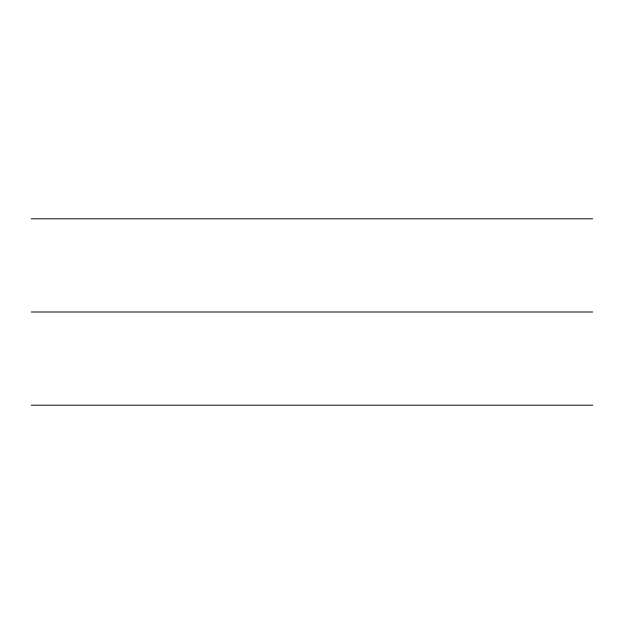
<?xml version="1.0" encoding="UTF-8"?>
<svg xmlns="http://www.w3.org/2000/svg" width="624" height="624" viewBox="0 0 624 624"><rect width="100%" height="100%" fill="white"/><g stroke="black" fill="none" stroke-linecap="round" stroke-linejoin="round"><path stroke-width="0.94" d="M31.2 218.806L592.589 218.806M31.239 312L592.738 312M31.239 405.194L592.8 405.194"/></g></svg>
